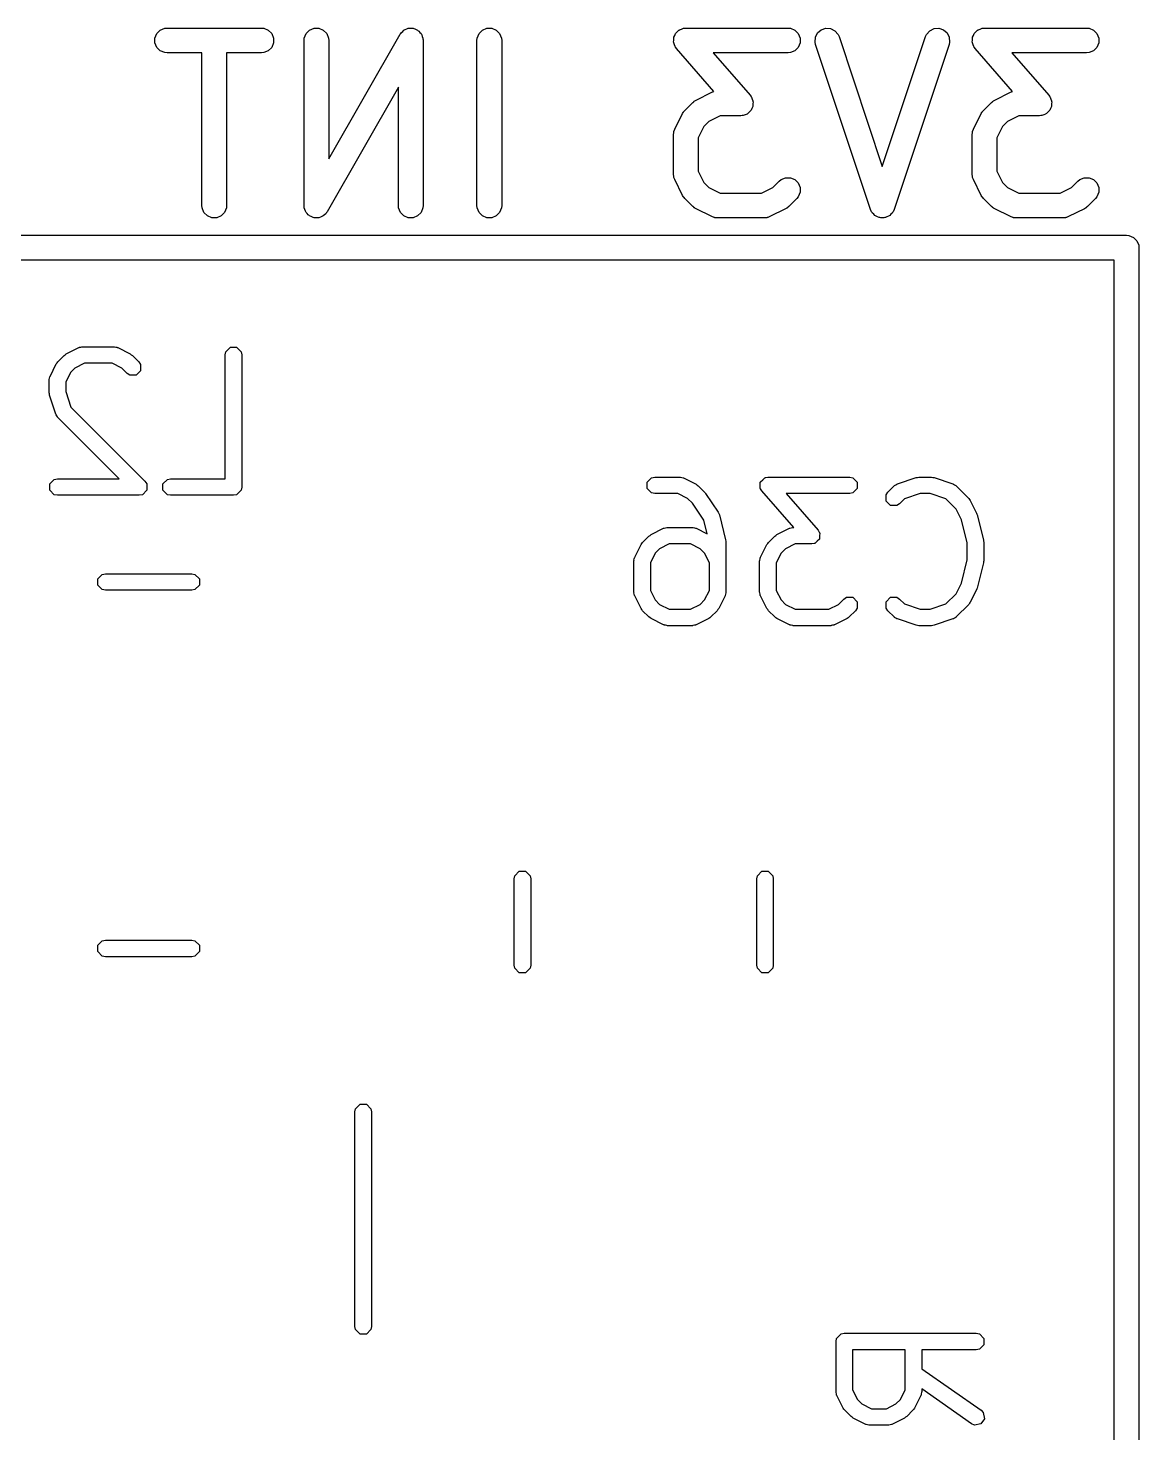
# Model space of a CAD drawing. Header units: inches. Extents: x 0.38 to 5.39, y 0.12 to 3.22.
# Drawn here: x 2.5199 to 2.7849, y 2.7489 to 3.0839 of the extents above; entities that cross this region are included whole.
import ezdxf

# ---------------------------------------------------------------- set-up
doc = ezdxf.new("R2010")
doc.units = ezdxf.units.IN
doc.header["$MEASUREMENT"] = 0
doc.layers.add('BLACK', color=250, linetype='CONTINUOUS')

msp = doc.modelspace()

# ---------------------------------------------------------------- linework, layer by layer
at = {"layer": 'BLACK', "linetype": 'CONTINUOUS'}
for p, q in [((2.55018, 3.08153), (2.55062, 3.08259)), ((2.55062, 3.08259), (2.55143, 3.08341)), ((2.55143, 3.08341), (2.5525, 3.08385)), ((2.5525, 3.08385), (2.55307, 3.0839)), ((2.55307, 3.0839), (2.57557, 3.0839)), ((2.57557, 3.0839), (2.57615, 3.08385)), ((2.57615, 3.08385), (2.57721, 3.08341)), ((2.57721, 3.08341), (2.57802, 3.08259)), ((2.57802, 3.08259), (2.57847, 3.08153)), ((2.5858, 3.08153), (2.58624, 3.08259)), ((2.58624, 3.08259), (2.58705, 3.08341)), ((2.58705, 3.08341), (2.58812, 3.08385)), ((2.58812, 3.08385), (2.58927, 3.08385)), ((2.58927, 3.08385), (2.59033, 3.08341)), ((2.59033, 3.08341), (2.59115, 3.08259)), ((2.59115, 3.08259), (2.59159, 3.08153)), ((2.59165, 3.0527), (2.60863, 3.08242)), ((2.60863, 3.08242), (2.60871, 3.08254)), ((2.60871, 3.08254), (2.60873, 3.08259)), ((2.60873, 3.08259), (2.60879, 3.08265)), ((2.60879, 3.08265), (2.60896, 3.08289)), ((2.60896, 3.08289), (2.60927, 3.08313)), ((2.60927, 3.08313), (2.60955, 3.08341)), ((2.60955, 3.08341), (2.60972, 3.08348)), ((2.60972, 3.08348), (2.60987, 3.08359)), ((2.60987, 3.08359), (2.61025, 3.0837)), ((2.61025, 3.0837), (2.61061, 3.08385)), ((2.61061, 3.08385), (2.6108, 3.08385)), ((2.6108, 3.08385), (2.61098, 3.0839)), ((2.61098, 3.0839), (2.61137, 3.08385)), ((2.61137, 3.08385), (2.61177, 3.08385)), ((2.61177, 3.08385), (2.61194, 3.08378)), ((2.61194, 3.08378), (2.61213, 3.08375)), ((2.61213, 3.08375), (2.61247, 3.08356)), ((2.61247, 3.08356), (2.61283, 3.08341)), ((2.61283, 3.08341), (2.61296, 3.08327)), ((2.61296, 3.08327), (2.61313, 3.08318)), ((2.61313, 3.08318), (2.61337, 3.08287)), ((2.61337, 3.08287), (2.61364, 3.08259)), ((2.61364, 3.08259), (2.61372, 3.08242)), ((2.61372, 3.08242), (2.61383, 3.08227)), ((2.62704, 3.08153), (2.62748, 3.08259)), ((2.62748, 3.08259), (2.6283, 3.08341)), ((2.6283, 3.08341), (2.62936, 3.08385)), ((2.62936, 3.08385), (2.63051, 3.08385)), ((2.63051, 3.08385), (2.63158, 3.08341)), ((2.63158, 3.08341), (2.63239, 3.08259)), ((2.63239, 3.08259), (2.63283, 3.08153)), ((2.67417, 3.08215), (2.67435, 3.08259)), ((2.67435, 3.08259), (2.67442, 3.08266)), ((2.67442, 3.08266), (2.67447, 3.08275)), ((2.67447, 3.08275), (2.67483, 3.08307)), ((2.67483, 3.08307), (2.67517, 3.08341)), ((2.67517, 3.08341), (2.67526, 3.08345)), ((2.67526, 3.08345), (2.67533, 3.08351)), ((2.67533, 3.08351), (2.67579, 3.08366)), ((2.67579, 3.08366), (2.67623, 3.08385)), ((2.67623, 3.08385), (2.67637, 3.08386)), ((2.67637, 3.08386), (2.67642, 3.08388)), ((2.67642, 3.08388), (2.6765, 3.08387)), ((2.6765, 3.08387), (2.67681, 3.0839)), ((2.67681, 3.0839), (2.70118, 3.0839)), ((2.70118, 3.0839), (2.70175, 3.08385)), ((2.70175, 3.08385), (2.70282, 3.08341)), ((2.70282, 3.08341), (2.70363, 3.08259)), ((2.70363, 3.08259), (2.70407, 3.08153)), ((2.7077, 3.08173), (2.70822, 3.08276)), ((2.70822, 3.08276), (2.70909, 3.08352)), ((2.70909, 3.08352), (2.71018, 3.08388)), ((2.71018, 3.08388), (2.71133, 3.0838)), ((2.71133, 3.0838), (2.71236, 3.08328)), ((2.71236, 3.08328), (2.71312, 3.08241)), ((2.71312, 3.08241), (2.71335, 3.08189)), ((2.734, 3.08189), (2.73423, 3.08241)), ((2.73423, 3.08241), (2.73499, 3.08328)), ((2.73499, 3.08328), (2.73602, 3.0838)), ((2.73602, 3.0838), (2.73717, 3.08388)), ((2.73717, 3.08388), (2.73826, 3.08352)), ((2.73826, 3.08352), (2.73913, 3.08276)), ((2.73913, 3.08276), (2.73965, 3.08173)), ((2.74541, 3.08215), (2.74559, 3.08259)), ((2.74559, 3.08259), (2.74566, 3.08266)), ((2.74566, 3.08266), (2.74571, 3.08275)), ((2.74571, 3.08275), (2.74607, 3.08307)), ((2.74607, 3.08307), (2.74641, 3.08341)), ((2.74641, 3.08341), (2.7465, 3.08345)), ((2.7465, 3.08345), (2.74657, 3.08351)), ((2.74657, 3.08351), (2.74703, 3.08366)), ((2.74703, 3.08366), (2.74747, 3.08385)), ((2.74747, 3.08385), (2.74761, 3.08386)), ((2.74761, 3.08386), (2.74767, 3.08388)), ((2.74767, 3.08388), (2.74774, 3.08387)), ((2.74774, 3.08387), (2.74805, 3.0839)), ((2.74805, 3.0839), (2.77242, 3.0839)), ((2.77242, 3.0839), (2.773, 3.08385)), ((2.773, 3.08385), (2.77406, 3.08341)), ((2.77406, 3.08341), (2.77487, 3.08259)), ((2.77487, 3.08259), (2.77532, 3.08153)), ((2.55018, 3.08038), (2.55018, 3.08153)), ((2.55062, 3.07931), (2.55018, 3.08038)), ((2.55143, 3.0785), (2.55062, 3.07931)), ((2.57802, 3.07931), (2.57721, 3.0785)), ((2.57847, 3.08038), (2.57802, 3.07931)), ((2.57847, 3.08153), (2.57847, 3.08038)), ((2.58574, 3.08095), (2.5858, 3.08153)), ((2.58574, 3.04158), (2.58574, 3.08095)), ((2.59159, 3.08153), (2.59165, 3.08095)), ((2.59165, 3.08095), (2.59165, 3.0527)), ((2.61383, 3.08227), (2.61394, 3.08189)), ((2.61394, 3.08189), (2.61409, 3.08153)), ((2.61409, 3.08153), (2.61411, 3.08123)), ((2.61411, 3.08123), (2.61414, 3.08116)), ((2.61414, 3.08116), (2.61413, 3.0811)), ((2.61413, 3.0811), (2.61414, 3.08095)), ((2.61414, 3.08095), (2.61414, 3.04158)), ((2.62698, 3.08095), (2.62704, 3.08153)), ((2.62698, 3.04158), (2.62698, 3.08095)), ((2.63283, 3.08153), (2.63289, 3.08095)), ((2.63289, 3.08095), (2.63289, 3.04158)), ((2.67388, 3.08057), (2.67391, 3.08105)), ((2.67391, 3.08048), (2.67388, 3.08057)), ((2.67391, 3.08153), (2.67395, 3.08162)), ((2.67391, 3.08105), (2.67391, 3.08153)), ((2.67391, 3.08038), (2.67391, 3.08048)), ((2.67409, 3.07993), (2.67391, 3.08038)), ((2.67395, 3.08162), (2.67396, 3.08172)), ((2.67396, 3.08172), (2.67417, 3.08215)), ((2.67425, 3.07948), (2.67409, 3.07993)), ((2.67433, 3.07936), (2.67425, 3.07948)), ((2.67435, 3.07931), (2.67433, 3.07936)), ((2.67441, 3.07926), (2.67435, 3.07931)), ((2.67458, 3.07901), (2.67441, 3.07926)), ((2.68352, 3.0688), (2.67458, 3.07901)), ((2.70363, 3.07931), (2.70282, 3.0785)), ((2.70407, 3.08038), (2.70363, 3.07931)), ((2.70407, 3.08153), (2.70407, 3.08038)), ((2.70762, 3.08058), (2.7077, 3.08173)), ((2.70775, 3.08002), (2.70762, 3.08058)), ((2.72087, 3.04065), (2.70775, 3.08002)), ((2.71335, 3.08189), (2.72368, 3.05092)), ((2.72368, 3.05092), (2.734, 3.08189)), ((2.7396, 3.08002), (2.72648, 3.04065)), ((2.73973, 3.08058), (2.7396, 3.08002)), ((2.73965, 3.08173), (2.73973, 3.08058)), ((2.74512, 3.08057), (2.74515, 3.08105)), ((2.74515, 3.08048), (2.74512, 3.08057)), ((2.74515, 3.08153), (2.74519, 3.08162)), ((2.74515, 3.08105), (2.74515, 3.08153)), ((2.74515, 3.08038), (2.74515, 3.08048)), ((2.74534, 3.07993), (2.74515, 3.08038)), ((2.74519, 3.08162), (2.7452, 3.08172)), ((2.7452, 3.08172), (2.74541, 3.08215)), ((2.74549, 3.07948), (2.74534, 3.07993)), ((2.74557, 3.07936), (2.74549, 3.07948)), ((2.74559, 3.07931), (2.74557, 3.07936)), ((2.74565, 3.07926), (2.74559, 3.07931)), ((2.74583, 3.07901), (2.74565, 3.07926)), ((2.75476, 3.0688), (2.74583, 3.07901)), ((2.77487, 3.07931), (2.77406, 3.0785)), ((2.77532, 3.08038), (2.77487, 3.07931)), ((2.77532, 3.08153), (2.77532, 3.08038)), ((2.5525, 3.07806), (2.55143, 3.0785)), ((2.55307, 3.078), (2.5525, 3.07806)), ((2.56137, 3.078), (2.55307, 3.078)), ((2.56137, 3.04158), (2.56137, 3.078)), ((2.57557, 3.078), (2.56727, 3.078)), ((2.56727, 3.078), (2.56727, 3.04158)), ((2.57615, 3.07806), (2.57557, 3.078)), ((2.57721, 3.0785), (2.57615, 3.07806)), ((2.70118, 3.078), (2.68331, 3.078)), ((2.68331, 3.078), (2.69215, 3.0679)), ((2.70175, 3.07806), (2.70118, 3.078)), ((2.70282, 3.0785), (2.70175, 3.07806)), ((2.77242, 3.078), (2.75455, 3.078)), ((2.75455, 3.078), (2.76339, 3.0679)), ((2.773, 3.07806), (2.77242, 3.078)), ((2.77406, 3.0785), (2.773, 3.07806)), ((2.60824, 3.06983), (2.59126, 3.04012)), ((2.60824, 3.04158), (2.60824, 3.06983)), ((2.67659, 3.06429), (2.67847, 3.06617)), ((2.67847, 3.06617), (2.67869, 3.06635)), ((2.67869, 3.06635), (2.67875, 3.06641)), ((2.67875, 3.06641), (2.67883, 3.06647)), ((2.67883, 3.06647), (2.67892, 3.06653)), ((2.67892, 3.06653), (2.67899, 3.06656)), ((2.67899, 3.06656), (2.67924, 3.06672)), ((2.67924, 3.06672), (2.68299, 3.06859)), ((2.68299, 3.06859), (2.68352, 3.0688)), ((2.69215, 3.0679), (2.69233, 3.06765)), ((2.69233, 3.06765), (2.69239, 3.06759)), ((2.69239, 3.06759), (2.69241, 3.06754)), ((2.69241, 3.06754), (2.69249, 3.06743)), ((2.69249, 3.06743), (2.69264, 3.06697)), ((2.69264, 3.06697), (2.69283, 3.06653)), ((2.69283, 3.06653), (2.69283, 3.06643)), ((2.69283, 3.06643), (2.69286, 3.06634)), ((2.69286, 3.06634), (2.69283, 3.06586)), ((2.69283, 3.06586), (2.69283, 3.06538)), ((2.74783, 3.06429), (2.74971, 3.06617)), ((2.74971, 3.06617), (2.74994, 3.06635)), ((2.74994, 3.06635), (2.74999, 3.06641)), ((2.74999, 3.06641), (2.75008, 3.06647)), ((2.75008, 3.06647), (2.75016, 3.06653)), ((2.75016, 3.06653), (2.75023, 3.06656)), ((2.75023, 3.06656), (2.75048, 3.06672)), ((2.75048, 3.06672), (2.75423, 3.06859)), ((2.75423, 3.06859), (2.75476, 3.0688)), ((2.76339, 3.0679), (2.76357, 3.06765)), ((2.76357, 3.06765), (2.76363, 3.06759)), ((2.76363, 3.06759), (2.76365, 3.06754)), ((2.76365, 3.06754), (2.76373, 3.06743)), ((2.76373, 3.06743), (2.76388, 3.06697)), ((2.76388, 3.06697), (2.76407, 3.06653)), ((2.76407, 3.06653), (2.76407, 3.06643)), ((2.76407, 3.06643), (2.7641, 3.06634)), ((2.7641, 3.06634), (2.76407, 3.06586)), ((2.76407, 3.06586), (2.76407, 3.06538)), ((2.67417, 3.05978), (2.67604, 3.06352)), ((2.67604, 3.06352), (2.6762, 3.06377)), ((2.6762, 3.06377), (2.67623, 3.06384)), ((2.67623, 3.06384), (2.67629, 3.06393)), ((2.67629, 3.06393), (2.67635, 3.06401)), ((2.67635, 3.06401), (2.67641, 3.06407)), ((2.67641, 3.06407), (2.67659, 3.06429)), ((2.685, 3.063), (2.68231, 3.06165)), ((2.68993, 3.063), (2.685, 3.063)), ((2.69023, 3.06303), (2.68993, 3.063)), ((2.69031, 3.06303), (2.69023, 3.06303)), ((2.69037, 3.06304), (2.69031, 3.06303)), ((2.69051, 3.06306), (2.69037, 3.06304)), ((2.69095, 3.06324), (2.69051, 3.06306)), ((2.6914, 3.0634), (2.69095, 3.06324)), ((2.69148, 3.06346), (2.6914, 3.0634)), ((2.69157, 3.0635), (2.69148, 3.06346)), ((2.69191, 3.06384), (2.69157, 3.0635)), ((2.69227, 3.06415), (2.69191, 3.06384)), ((2.69231, 3.06424), (2.69227, 3.06415)), ((2.69239, 3.06431), (2.69231, 3.06424)), ((2.69257, 3.06476), (2.69239, 3.06431)), ((2.69278, 3.06519), (2.69257, 3.06476)), ((2.69279, 3.06529), (2.69278, 3.06519)), ((2.69283, 3.06538), (2.69279, 3.06529)), ((2.74541, 3.05978), (2.74728, 3.06352)), ((2.74728, 3.06352), (2.74744, 3.06377)), ((2.74744, 3.06377), (2.74747, 3.06384)), ((2.74747, 3.06384), (2.74753, 3.06393)), ((2.74753, 3.06393), (2.74759, 3.06401)), ((2.74759, 3.06401), (2.74765, 3.06407)), ((2.74765, 3.06407), (2.74783, 3.06429)), ((2.75624, 3.063), (2.75355, 3.06165)), ((2.76117, 3.063), (2.75624, 3.063)), ((2.76148, 3.06303), (2.76117, 3.063)), ((2.76155, 3.06303), (2.76148, 3.06303)), ((2.76161, 3.06304), (2.76155, 3.06303)), ((2.76175, 3.06306), (2.76161, 3.06304)), ((2.76219, 3.06324), (2.76175, 3.06306)), ((2.76264, 3.0634), (2.76219, 3.06324)), ((2.76272, 3.06346), (2.76264, 3.0634)), ((2.76281, 3.0635), (2.76272, 3.06346)), ((2.76315, 3.06384), (2.76281, 3.0635)), ((2.76351, 3.06415), (2.76315, 3.06384)), ((2.76356, 3.06424), (2.76351, 3.06415)), ((2.76363, 3.06431), (2.76356, 3.06424)), ((2.76381, 3.06476), (2.76363, 3.06431)), ((2.76402, 3.06519), (2.76381, 3.06476)), ((2.76403, 3.06529), (2.76402, 3.06519)), ((2.76407, 3.06538), (2.76403, 3.06529)), ((2.67385, 3.05845), (2.67391, 3.05903)), ((2.67391, 3.05903), (2.67395, 3.05913)), ((2.67395, 3.05913), (2.67396, 3.05923)), ((2.67396, 3.05923), (2.67417, 3.05978)), ((2.68111, 3.06046), (2.67976, 3.05776)), ((2.68231, 3.06165), (2.68111, 3.06046)), ((2.74509, 3.05845), (2.74515, 3.05903)), ((2.74515, 3.05903), (2.74519, 3.05913)), ((2.74519, 3.05913), (2.7452, 3.05923)), ((2.7452, 3.05923), (2.74541, 3.05978)), ((2.75235, 3.06046), (2.751, 3.05776)), ((2.75355, 3.06165), (2.75235, 3.06046)), ((2.67385, 3.04908), (2.67385, 3.05845)), ((2.67976, 3.05776), (2.67976, 3.04978)), ((2.74509, 3.04908), (2.74509, 3.05845)), ((2.751, 3.05776), (2.751, 3.04978)), ((2.67391, 3.0485), (2.67385, 3.04908)), ((2.67976, 3.04978), (2.68111, 3.04708)), ((2.74515, 3.0485), (2.74509, 3.04908)), ((2.751, 3.04978), (2.75235, 3.04708)), ((2.67395, 3.04841), (2.67391, 3.0485)), ((2.67396, 3.0483), (2.67395, 3.04841)), ((2.67417, 3.04776), (2.67396, 3.0483)), ((2.67604, 3.04401), (2.67417, 3.04776)), ((2.68111, 3.04708), (2.68231, 3.04588)), ((2.68231, 3.04588), (2.685, 3.04453)), ((2.69486, 3.04453), (2.69755, 3.04588)), ((2.69755, 3.04588), (2.69909, 3.04742)), ((2.69909, 3.04742), (2.69954, 3.04779)), ((2.69954, 3.04779), (2.7006, 3.04823)), ((2.7006, 3.04823), (2.70175, 3.04823)), ((2.70175, 3.04823), (2.70282, 3.04779)), ((2.70282, 3.04779), (2.70363, 3.04697)), ((2.70363, 3.04697), (2.70407, 3.04591)), ((2.70407, 3.04591), (2.70407, 3.04476)), ((2.74519, 3.04841), (2.74515, 3.0485)), ((2.7452, 3.0483), (2.74519, 3.04841)), ((2.74541, 3.04776), (2.7452, 3.0483)), ((2.74728, 3.04401), (2.74541, 3.04776)), ((2.75235, 3.04708), (2.75355, 3.04588)), ((2.75355, 3.04588), (2.75624, 3.04453)), ((2.7661, 3.04453), (2.7688, 3.04588)), ((2.7688, 3.04588), (2.77033, 3.04742)), ((2.77033, 3.04742), (2.77078, 3.04779)), ((2.77078, 3.04779), (2.77184, 3.04823)), ((2.77184, 3.04823), (2.773, 3.04823)), ((2.773, 3.04823), (2.77406, 3.04779)), ((2.77406, 3.04779), (2.77487, 3.04697)), ((2.77487, 3.04697), (2.77532, 3.04591)), ((2.77532, 3.04591), (2.77532, 3.04476)), ((2.6762, 3.04376), (2.67604, 3.04401)), ((2.67623, 3.04369), (2.6762, 3.04376)), ((2.67629, 3.04361), (2.67623, 3.04369)), ((2.67635, 3.04352), (2.67629, 3.04361)), ((2.67641, 3.04347), (2.67635, 3.04352)), ((2.67659, 3.04324), (2.67641, 3.04347)), ((2.67847, 3.04137), (2.67659, 3.04324)), ((2.685, 3.04453), (2.69486, 3.04453)), ((2.70327, 3.04324), (2.70139, 3.04137)), ((2.70363, 3.04369), (2.70327, 3.04324)), ((2.70407, 3.04476), (2.70363, 3.04369)), ((2.74744, 3.04376), (2.74728, 3.04401)), ((2.74747, 3.04369), (2.74744, 3.04376)), ((2.74753, 3.04361), (2.74747, 3.04369)), ((2.74759, 3.04352), (2.74753, 3.04361)), ((2.74765, 3.04347), (2.74759, 3.04352)), ((2.74783, 3.04324), (2.74765, 3.04347)), ((2.74971, 3.04137), (2.74783, 3.04324)), ((2.75624, 3.04453), (2.7661, 3.04453)), ((2.77451, 3.04324), (2.77263, 3.04137)), ((2.77487, 3.04369), (2.77451, 3.04324)), ((2.77532, 3.04476), (2.77487, 3.04369)), ((2.56142, 3.04101), (2.56137, 3.04158)), ((2.56187, 3.03994), (2.56142, 3.04101)), ((2.56268, 3.03913), (2.56187, 3.03994)), ((2.56374, 3.03869), (2.56268, 3.03913)), ((2.56596, 3.03913), (2.5649, 3.03869)), ((2.56678, 3.03994), (2.56596, 3.03913)), ((2.56722, 3.04101), (2.56678, 3.03994)), ((2.56727, 3.04158), (2.56722, 3.04101)), ((2.58575, 3.04143), (2.58574, 3.04158)), ((2.58575, 3.04138), (2.58575, 3.04143)), ((2.58577, 3.0413), (2.58575, 3.04138)), ((2.5858, 3.04101), (2.58577, 3.0413)), ((2.58595, 3.04064), (2.5858, 3.04101)), ((2.58605, 3.04026), (2.58595, 3.04064)), ((2.58617, 3.04012), (2.58605, 3.04026)), ((2.58624, 3.03994), (2.58617, 3.04012)), ((2.58652, 3.03966), (2.58624, 3.03994)), ((2.58676, 3.03935), (2.58652, 3.03966)), ((2.58692, 3.03926), (2.58676, 3.03935)), ((2.58705, 3.03913), (2.58692, 3.03926)), ((2.58741, 3.03898), (2.58705, 3.03913)), ((2.58776, 3.03878), (2.58741, 3.03898)), ((2.58794, 3.03876), (2.58776, 3.03878)), ((2.58963, 3.03884), (2.58927, 3.03869)), ((2.59001, 3.03894), (2.58963, 3.03884)), ((2.59016, 3.03905), (2.59001, 3.03894)), ((2.59033, 3.03913), (2.59016, 3.03905)), ((2.59061, 3.0394), (2.59033, 3.03913)), ((2.59092, 3.03964), (2.59061, 3.0394)), ((2.59109, 3.03989), (2.59092, 3.03964)), ((2.59115, 3.03994), (2.59109, 3.03989)), ((2.59117, 3.04), (2.59115, 3.03994)), ((2.59126, 3.04012), (2.59117, 3.04)), ((2.60829, 3.04101), (2.60824, 3.04158)), ((2.60873, 3.03994), (2.60829, 3.04101)), ((2.60955, 3.03913), (2.60873, 3.03994)), ((2.61061, 3.03869), (2.60955, 3.03913)), ((2.61283, 3.03913), (2.61177, 3.03869)), ((2.61364, 3.03994), (2.61283, 3.03913)), ((2.61409, 3.04101), (2.61364, 3.03994)), ((2.61414, 3.04158), (2.61409, 3.04101)), ((2.62704, 3.04101), (2.62698, 3.04158)), ((2.62748, 3.03994), (2.62704, 3.04101)), ((2.6283, 3.03913), (2.62748, 3.03994)), ((2.62936, 3.03869), (2.6283, 3.03913)), ((2.63158, 3.03913), (2.63051, 3.03869)), ((2.63239, 3.03994), (2.63158, 3.03913)), ((2.63283, 3.04101), (2.63239, 3.03994)), ((2.63289, 3.04158), (2.63283, 3.04101)), ((2.67869, 3.04118), (2.67847, 3.04137)), ((2.67875, 3.04112), (2.67869, 3.04118)), ((2.67883, 3.04107), (2.67875, 3.04112)), ((2.67892, 3.041), (2.67883, 3.04107)), ((2.67899, 3.04097), (2.67892, 3.041)), ((2.67924, 3.04082), (2.67899, 3.04097)), ((2.68299, 3.03894), (2.67924, 3.04082)), ((2.68353, 3.03873), (2.68299, 3.03894)), ((2.69687, 3.03894), (2.69633, 3.03873)), ((2.70062, 3.04082), (2.69687, 3.03894)), ((2.70087, 3.04097), (2.70062, 3.04082)), ((2.70094, 3.041), (2.70087, 3.04097)), ((2.70103, 3.04107), (2.70094, 3.041)), ((2.70111, 3.04112), (2.70103, 3.04107)), ((2.70117, 3.04118), (2.70111, 3.04112)), ((2.70139, 3.04137), (2.70117, 3.04118)), ((2.72111, 3.04012), (2.72087, 3.04065)), ((2.72125, 3.03996), (2.72111, 3.04012)), ((2.72134, 3.03977), (2.72125, 3.03996)), ((2.72162, 3.03953), (2.72134, 3.03977)), ((2.72187, 3.03925), (2.72162, 3.03953)), ((2.72205, 3.03916), (2.72187, 3.03925)), ((2.72221, 3.03902), (2.72205, 3.03916)), ((2.72256, 3.0389), (2.72221, 3.03902)), ((2.7229, 3.03873), (2.72256, 3.0389)), ((2.72479, 3.0389), (2.72446, 3.03873)), ((2.72514, 3.03902), (2.72479, 3.0389)), ((2.7253, 3.03915), (2.72514, 3.03902)), ((2.72549, 3.03925), (2.7253, 3.03915)), ((2.72573, 3.03953), (2.72549, 3.03925)), ((2.72601, 3.03977), (2.72573, 3.03953)), ((2.7261, 3.03996), (2.72601, 3.03977)), ((2.72624, 3.04012), (2.7261, 3.03996)), ((2.72648, 3.04065), (2.72624, 3.04012)), ((2.74994, 3.04118), (2.74971, 3.04137)), ((2.74999, 3.04112), (2.74994, 3.04118)), ((2.75008, 3.04107), (2.74999, 3.04112)), ((2.75016, 3.041), (2.75008, 3.04107)), ((2.75023, 3.04097), (2.75016, 3.041)), ((2.75048, 3.04082), (2.75023, 3.04097)), ((2.75423, 3.03894), (2.75048, 3.04082)), ((2.75477, 3.03873), (2.75423, 3.03894)), ((2.76812, 3.03894), (2.76758, 3.03873)), ((2.77187, 3.04082), (2.76812, 3.03894)), ((2.77211, 3.04097), (2.77187, 3.04082)), ((2.77219, 3.041), (2.77211, 3.04097)), ((2.77227, 3.04107), (2.77219, 3.041)), ((2.77236, 3.04112), (2.77227, 3.04107)), ((2.77241, 3.04118), (2.77236, 3.04112)), ((2.77263, 3.04137), (2.77241, 3.04118)), ((2.5649, 3.03869), (2.56374, 3.03869)), ((2.58812, 3.03869), (2.58794, 3.03876)), ((2.58851, 3.03869), (2.58812, 3.03869)), ((2.5889, 3.03864), (2.58851, 3.03869)), ((2.58908, 3.03869), (2.5889, 3.03864)), ((2.58927, 3.03869), (2.58908, 3.03869)), ((2.61177, 3.03869), (2.61061, 3.03869)), ((2.63051, 3.03869), (2.62936, 3.03869)), ((2.68363, 3.03873), (2.68353, 3.03873)), ((2.68373, 3.03869), (2.68363, 3.03873)), ((2.68431, 3.03863), (2.68373, 3.03869)), ((2.69555, 3.03863), (2.68431, 3.03863)), ((2.69613, 3.03869), (2.69555, 3.03863)), ((2.69623, 3.03873), (2.69613, 3.03869)), ((2.69633, 3.03873), (2.69623, 3.03873)), ((2.72311, 3.03872), (2.7229, 3.03873)), ((2.72331, 3.03865), (2.72311, 3.03872)), ((2.72368, 3.03868), (2.72331, 3.03865)), ((2.72404, 3.03865), (2.72368, 3.03868)), ((2.72425, 3.03872), (2.72404, 3.03865)), ((2.72446, 3.03873), (2.72425, 3.03872)), ((2.75487, 3.03873), (2.75477, 3.03873)), ((2.75497, 3.03869), (2.75487, 3.03873)), ((2.75555, 3.03863), (2.75497, 3.03869)), ((2.7668, 3.03863), (2.75555, 3.03863)), ((2.76737, 3.03869), (2.7668, 3.03863)), ((2.76747, 3.03873), (2.76737, 3.03869)), ((2.76758, 3.03873), (2.76747, 3.03873)), ((2.28488, 3.03449), (2.78193, 3.03449)), ((2.78193, 3.03449), (2.78251, 3.03443)), ((2.78251, 3.03443), (2.78357, 3.03399)), ((2.78357, 3.03399), (2.78438, 3.03318)), ((2.78438, 3.03318), (2.78483, 3.03211)), ((2.78483, 3.03211), (2.78488, 3.03154)), ((2.78488, 3.03154), (2.78488, 2.53646)), ((2.77898, 3.02858), (2.28783, 3.02858)), ((2.77898, 2.53941), (2.77898, 3.02858)), ((2.52702, 3.00434), (2.52852, 3.00584)), ((2.52852, 3.00584), (2.52878, 3.00602)), ((2.52878, 3.00602), (2.52903, 3.00621)), ((2.52903, 3.00621), (2.53203, 3.00771)), ((2.53203, 3.00771), (2.53213, 3.00774)), ((2.53213, 3.00774), (2.53216, 3.00777)), ((2.53216, 3.00777), (2.53247, 3.00783)), ((2.53247, 3.00783), (2.53277, 3.00791)), ((2.53277, 3.00791), (2.53282, 3.0079)), ((2.53282, 3.0079), (2.53291, 3.00792)), ((2.53291, 3.00792), (2.54041, 3.00792)), ((2.54041, 3.00792), (2.54051, 3.0079)), ((2.54051, 3.0079), (2.54055, 3.00791)), ((2.54055, 3.00791), (2.54086, 3.00783)), ((2.54086, 3.00783), (2.54117, 3.00777)), ((2.54117, 3.00777), (2.5412, 3.00774)), ((2.5412, 3.00774), (2.54129, 3.00771)), ((2.54129, 3.00771), (2.54429, 3.00621)), ((2.54429, 3.00621), (2.54454, 3.00602)), ((2.54454, 3.00602), (2.5448, 3.00584)), ((2.5448, 3.00584), (2.5463, 3.00434)), ((2.56694, 3.00595), (2.56709, 3.0067)), ((2.56694, 2.97642), (2.56694, 3.00595)), ((2.56709, 3.0067), (2.56816, 3.00777)), ((2.56816, 3.00777), (2.56966, 3.00777)), ((2.56966, 3.00777), (2.57073, 3.0067)), ((2.57073, 3.0067), (2.57088, 3.00595)), ((2.57088, 3.00595), (2.57088, 2.97445)), ((2.52515, 3.00083), (2.52665, 3.00383)), ((2.52665, 3.00383), (2.52685, 3.00408)), ((2.52685, 3.00408), (2.52702, 3.00434)), ((2.53108, 3.00283), (2.53003, 3.00178)), ((2.53338, 3.00398), (2.53108, 3.00283)), ((2.53995, 3.00398), (2.53338, 3.00398)), ((2.54225, 3.00283), (2.53995, 3.00398)), ((2.54352, 3.00156), (2.54225, 3.00283)), ((2.54673, 3.0022), (2.54567, 3.00113)), ((2.5463, 3.00434), (2.54673, 3.0037)), ((2.54673, 3.0037), (2.54673, 3.0022)), ((2.52495, 3.00009), (2.52503, 3.00039)), ((2.52496, 3.00005), (2.52495, 3.00009)), ((2.52495, 2.99995), (2.52496, 3.00005)), ((2.52495, 2.99695), (2.52495, 2.99995)), ((2.52503, 3.00039), (2.5251, 3.0007)), ((2.5251, 3.0007), (2.52513, 3.00074)), ((2.52513, 3.00074), (2.52515, 3.00083)), ((2.53003, 3.00178), (2.52888, 2.99949)), ((2.52888, 2.99949), (2.52888, 2.99727)), ((2.54416, 3.00113), (2.54352, 3.00156)), ((2.54567, 3.00113), (2.54416, 3.00113)), ((2.52501, 2.99664), (2.52495, 2.99695)), ((2.52505, 2.99633), (2.52501, 2.99664)), ((2.52655, 2.99183), (2.52505, 2.99633)), ((2.52888, 2.99727), (2.53013, 2.99351)), ((2.53013, 2.99351), (2.5478, 2.97584)), ((2.5266, 2.99174), (2.52655, 2.99183)), ((2.5266, 2.9917), (2.5266, 2.99174)), ((2.52677, 2.99144), (2.5266, 2.9917)), ((2.52693, 2.99116), (2.52677, 2.99144)), ((2.52697, 2.99114), (2.52693, 2.99116)), ((2.52702, 2.99106), (2.52697, 2.99114)), ((2.54166, 2.97642), (2.52702, 2.99106)), ((2.5251, 2.97521), (2.52616, 2.97627)), ((2.5251, 2.9737), (2.5251, 2.97521)), ((2.52616, 2.97627), (2.52691, 2.97642)), ((2.52691, 2.97642), (2.54166, 2.97642)), ((2.5478, 2.97584), (2.54823, 2.97521)), ((2.54823, 2.97521), (2.54823, 2.9737)), ((2.55209, 2.97521), (2.55316, 2.97627)), ((2.55209, 2.9737), (2.55209, 2.97521)), ((2.55316, 2.97627), (2.55391, 2.97642)), ((2.55391, 2.97642), (2.56694, 2.97642)), ((2.66758, 2.9756), (2.66864, 2.97667)), ((2.66758, 2.97409), (2.66758, 2.9756)), ((2.66864, 2.97667), (2.6694, 2.97682)), ((2.6694, 2.97682), (2.6754, 2.97682)), ((2.6754, 2.97682), (2.67549, 2.9768)), ((2.67549, 2.9768), (2.67554, 2.97681)), ((2.67554, 2.97681), (2.67584, 2.97673)), ((2.67584, 2.97673), (2.67615, 2.97667)), ((2.67615, 2.97667), (2.67618, 2.97663)), ((2.67618, 2.97663), (2.67628, 2.97661)), ((2.67628, 2.97661), (2.67928, 2.97511)), ((2.67928, 2.97511), (2.67952, 2.97491)), ((2.69457, 2.9756), (2.69462, 2.97565)), ((2.69457, 2.97491), (2.69457, 2.9756)), ((2.69462, 2.97565), (2.69463, 2.97572)), ((2.69463, 2.97572), (2.69515, 2.97618)), ((2.69515, 2.97618), (2.69564, 2.97667)), ((2.69564, 2.97667), (2.69573, 2.97668)), ((2.69573, 2.97668), (2.69576, 2.97671)), ((2.69576, 2.97671), (2.69584, 2.97671)), ((2.69584, 2.97671), (2.69639, 2.97682)), ((2.69639, 2.97682), (2.71589, 2.97682)), ((2.71589, 2.97682), (2.71664, 2.97667)), ((2.71664, 2.97667), (2.71771, 2.9756)), ((2.71771, 2.9756), (2.71771, 2.97409)), ((2.72687, 2.97499), (2.72714, 2.97517)), ((2.72714, 2.97517), (2.72718, 2.97517)), ((2.72718, 2.97517), (2.72727, 2.97521)), ((2.72727, 2.97521), (2.73177, 2.97671)), ((2.73177, 2.97671), (2.73208, 2.97675)), ((2.73208, 2.97675), (2.73239, 2.97682)), ((2.73239, 2.97682), (2.73539, 2.97682)), ((2.73539, 2.97682), (2.7357, 2.97675)), ((2.7357, 2.97675), (2.73601, 2.97671)), ((2.73601, 2.97671), (2.74051, 2.97521)), ((2.74051, 2.97521), (2.7406, 2.97517)), ((2.7406, 2.97517), (2.74064, 2.97517)), ((2.74064, 2.97517), (2.7409, 2.97499)), ((2.52616, 2.97263), (2.5251, 2.9737)), ((2.52691, 2.97248), (2.52616, 2.97263)), ((2.54641, 2.97248), (2.52691, 2.97248)), ((2.54717, 2.97263), (2.54641, 2.97248)), ((2.54823, 2.9737), (2.54717, 2.97263)), ((2.55316, 2.97263), (2.55209, 2.9737)), ((2.55391, 2.97248), (2.55316, 2.97263)), ((2.56891, 2.97248), (2.55391, 2.97248)), ((2.56966, 2.97263), (2.56891, 2.97248)), ((2.57073, 2.9737), (2.56966, 2.97263)), ((2.57088, 2.97445), (2.57073, 2.9737)), ((2.66864, 2.97303), (2.66758, 2.97409)), ((2.6694, 2.97288), (2.66864, 2.97303)), ((2.67493, 2.97288), (2.6694, 2.97288)), ((2.67723, 2.97173), (2.67493, 2.97288)), ((2.67952, 2.97491), (2.67979, 2.97474)), ((2.67979, 2.97474), (2.68129, 2.97324)), ((2.68129, 2.97324), (2.6814, 2.97308)), ((2.6814, 2.97308), (2.68153, 2.97294)), ((2.68153, 2.97294), (2.68453, 2.96844)), ((2.69453, 2.97422), (2.69457, 2.97491)), ((2.69457, 2.97414), (2.69453, 2.97422)), ((2.69457, 2.97409), (2.69457, 2.97414)), ((2.69463, 2.97404), (2.69457, 2.97409)), ((2.69491, 2.97355), (2.69463, 2.97404)), ((2.70255, 2.96482), (2.69491, 2.97355)), ((2.71589, 2.97288), (2.70073, 2.97288)), ((2.70073, 2.97288), (2.70837, 2.96414)), ((2.71664, 2.97303), (2.71589, 2.97288)), ((2.71771, 2.97409), (2.71664, 2.97303)), ((2.72457, 2.9726), (2.725, 2.97324)), ((2.72457, 2.97109), (2.72457, 2.9726)), ((2.725, 2.97324), (2.7265, 2.97474)), ((2.7265, 2.97474), (2.72658, 2.97479)), ((2.72658, 2.97479), (2.7266, 2.97483)), ((2.7266, 2.97483), (2.72687, 2.97499)), ((2.73271, 2.97288), (2.72895, 2.97163)), ((2.73507, 2.97288), (2.73271, 2.97288)), ((2.73882, 2.97163), (2.73507, 2.97288)), ((2.7409, 2.97499), (2.74118, 2.97483)), ((2.74118, 2.97483), (2.7412, 2.97479)), ((2.7412, 2.97479), (2.74128, 2.97474)), ((2.74128, 2.97474), (2.74428, 2.97174)), ((2.67837, 2.97059), (2.67723, 2.97173)), ((2.68107, 2.96654), (2.67837, 2.97059)), ((2.68453, 2.96844), (2.68466, 2.96813)), ((2.72564, 2.97003), (2.72457, 2.97109)), ((2.72714, 2.97003), (2.72564, 2.97003)), ((2.72778, 2.97046), (2.72714, 2.97003)), ((2.72895, 2.97163), (2.72778, 2.97046)), ((2.74127, 2.96918), (2.73882, 2.97163)), ((2.74253, 2.96666), (2.74127, 2.96918)), ((2.74428, 2.97174), (2.74445, 2.97148)), ((2.74445, 2.97148), (2.74465, 2.97123)), ((2.74465, 2.97123), (2.74615, 2.96823)), ((2.68188, 2.96331), (2.68107, 2.96654)), ((2.68466, 2.96813), (2.6848, 2.96783)), ((2.6848, 2.96783), (2.6863, 2.96183)), ((2.74392, 2.96111), (2.74253, 2.96666)), ((2.74615, 2.96823), (2.7462, 2.96802)), ((2.7462, 2.96802), (2.7463, 2.96783)), ((2.7463, 2.96783), (2.7478, 2.96183)), ((2.6665, 2.96124), (2.668, 2.96274)), ((2.668, 2.96274), (2.66827, 2.96292)), ((2.66827, 2.96292), (2.66852, 2.96311)), ((2.66852, 2.96311), (2.67152, 2.96461)), ((2.67152, 2.96461), (2.67161, 2.96463)), ((2.67161, 2.96463), (2.67164, 2.96467)), ((2.67164, 2.96467), (2.67195, 2.96473)), ((2.67195, 2.96473), (2.67226, 2.96481)), ((2.67226, 2.96481), (2.6723, 2.9648)), ((2.6723, 2.9648), (2.6724, 2.96482)), ((2.6724, 2.96482), (2.6784, 2.96482)), ((2.6784, 2.96482), (2.67849, 2.9648)), ((2.67849, 2.9648), (2.67853, 2.96481)), ((2.67853, 2.96481), (2.67884, 2.96473)), ((2.67884, 2.96473), (2.67915, 2.96467)), ((2.67915, 2.96467), (2.67918, 2.96463)), ((2.67918, 2.96463), (2.67928, 2.96461)), ((2.67928, 2.96461), (2.68188, 2.96331)), ((2.6863, 2.96183), (2.68632, 2.96158)), ((2.6965, 2.96124), (2.698, 2.96274)), ((2.698, 2.96274), (2.69826, 2.96292)), ((2.69826, 2.96292), (2.69851, 2.96311)), ((2.69851, 2.96311), (2.70151, 2.96461)), ((2.70151, 2.96461), (2.70161, 2.96463)), ((2.70161, 2.96463), (2.70164, 2.96467)), ((2.70164, 2.96467), (2.70195, 2.96473)), ((2.70195, 2.96473), (2.70225, 2.96481)), ((2.70225, 2.96481), (2.7023, 2.9648)), ((2.7023, 2.9648), (2.70239, 2.96482)), ((2.70239, 2.96482), (2.70255, 2.96482)), ((2.70866, 2.96198), (2.70813, 2.96152)), ((2.70837, 2.96414), (2.70865, 2.96366)), ((2.70865, 2.96366), (2.70871, 2.9636)), ((2.70871, 2.96209), (2.70866, 2.96205)), ((2.70866, 2.96205), (2.70866, 2.96198)), ((2.70871, 2.9636), (2.70871, 2.96356)), ((2.70871, 2.96356), (2.70876, 2.96348)), ((2.70876, 2.96348), (2.70871, 2.96279)), ((2.70871, 2.96279), (2.70871, 2.96209)), ((2.7478, 2.96183), (2.74781, 2.96158)), ((2.66464, 2.95773), (2.66614, 2.96073)), ((2.66614, 2.96073), (2.66633, 2.96098)), ((2.66633, 2.96098), (2.6665, 2.96124)), ((2.66951, 2.95868), (2.66837, 2.95638)), ((2.67056, 2.95973), (2.66951, 2.95868)), ((2.67286, 2.96088), (2.67056, 2.95973)), ((2.67793, 2.96088), (2.67286, 2.96088)), ((2.68023, 2.95973), (2.67793, 2.96088)), ((2.68128, 2.95868), (2.68023, 2.95973)), ((2.68243, 2.95638), (2.68128, 2.95868)), ((2.68632, 2.96158), (2.68636, 2.96135)), ((2.68636, 2.96135), (2.68636, 2.94935)), ((2.69463, 2.95773), (2.69613, 2.96073)), ((2.69613, 2.96073), (2.69633, 2.96098)), ((2.69633, 2.96098), (2.6965, 2.96124)), ((2.69951, 2.95868), (2.69836, 2.95638)), ((2.70056, 2.95973), (2.69951, 2.95868)), ((2.70286, 2.96088), (2.70056, 2.95973)), ((2.70689, 2.96088), (2.70286, 2.96088)), ((2.70744, 2.96099), (2.70689, 2.96088)), ((2.70752, 2.96098), (2.70744, 2.96099)), ((2.70755, 2.96101), (2.70752, 2.96098)), ((2.70764, 2.96103), (2.70755, 2.96101)), ((2.70813, 2.96152), (2.70764, 2.96103)), ((2.74392, 2.95709), (2.74392, 2.96111)), ((2.74781, 2.96158), (2.74786, 2.96135)), ((2.74786, 2.96135), (2.74786, 2.95685)), ((2.66443, 2.95699), (2.66452, 2.95729)), ((2.66445, 2.95695), (2.66443, 2.95699)), ((2.66443, 2.95685), (2.66445, 2.95695)), ((2.66443, 2.94935), (2.66443, 2.95685)), ((2.66452, 2.95729), (2.66458, 2.9576)), ((2.66458, 2.9576), (2.66461, 2.95763)), ((2.66461, 2.95763), (2.66464, 2.95773)), ((2.66837, 2.95638), (2.66837, 2.94981)), ((2.68243, 2.94981), (2.68243, 2.95638)), ((2.69442, 2.95685), (2.69444, 2.95695)), ((2.69442, 2.94935), (2.69442, 2.95685)), ((2.69443, 2.95699), (2.69451, 2.95729)), ((2.69444, 2.95695), (2.69443, 2.95699)), ((2.69451, 2.95729), (2.69457, 2.9576)), ((2.69457, 2.9576), (2.69461, 2.95763)), ((2.69461, 2.95763), (2.69463, 2.95773)), ((2.69836, 2.95638), (2.69836, 2.94981)), ((2.74253, 2.95154), (2.74392, 2.95709)), ((2.7478, 2.95637), (2.7463, 2.95037)), ((2.74781, 2.95661), (2.7478, 2.95637)), ((2.74786, 2.95685), (2.74781, 2.95661)), ((2.53656, 2.95256), (2.53762, 2.95363)), ((2.53656, 2.95106), (2.53656, 2.95256)), ((2.53762, 2.95363), (2.53838, 2.95378)), ((2.53838, 2.95378), (2.55895, 2.95378)), ((2.55895, 2.95378), (2.5597, 2.95363)), ((2.5597, 2.95363), (2.56077, 2.95256)), ((2.56077, 2.95256), (2.56077, 2.95106)), ((2.53762, 2.94999), (2.53656, 2.95106)), ((2.53838, 2.94984), (2.53762, 2.94999)), ((2.55895, 2.94984), (2.53838, 2.94984)), ((2.5597, 2.94999), (2.55895, 2.94984)), ((2.56077, 2.95106), (2.5597, 2.94999)), ((2.66445, 2.94925), (2.66443, 2.94935)), ((2.66443, 2.94921), (2.66445, 2.94925)), ((2.66452, 2.94891), (2.66443, 2.94921)), ((2.66458, 2.9486), (2.66452, 2.94891)), ((2.66461, 2.94856), (2.66458, 2.9486)), ((2.66464, 2.94847), (2.66461, 2.94856)), ((2.66614, 2.94547), (2.66464, 2.94847)), ((2.66837, 2.94981), (2.66951, 2.94752)), ((2.68128, 2.94752), (2.68243, 2.94981)), ((2.68616, 2.94847), (2.68466, 2.94547)), ((2.68618, 2.94856), (2.68616, 2.94847)), ((2.68621, 2.9486), (2.68618, 2.94856)), ((2.68627, 2.94891), (2.68621, 2.9486)), ((2.68636, 2.94921), (2.68627, 2.94891)), ((2.68636, 2.94935), (2.68634, 2.94925)), ((2.68634, 2.94925), (2.68636, 2.94921)), ((2.69444, 2.94925), (2.69442, 2.94935)), ((2.69443, 2.94921), (2.69444, 2.94925)), ((2.69451, 2.94891), (2.69443, 2.94921)), ((2.69457, 2.9486), (2.69451, 2.94891)), ((2.69461, 2.94856), (2.69457, 2.9486)), ((2.69463, 2.94847), (2.69461, 2.94856)), ((2.69613, 2.94547), (2.69463, 2.94847)), ((2.69836, 2.94981), (2.69951, 2.94752)), ((2.73882, 2.94657), (2.74127, 2.94902)), ((2.74127, 2.94902), (2.74253, 2.95154)), ((2.74615, 2.94997), (2.74465, 2.94697)), ((2.7462, 2.95018), (2.74615, 2.94997)), ((2.7463, 2.95037), (2.7462, 2.95018)), ((2.66633, 2.94522), (2.66614, 2.94547)), ((2.6665, 2.94496), (2.66633, 2.94522)), ((2.668, 2.94346), (2.6665, 2.94496)), ((2.66951, 2.94752), (2.67056, 2.94647)), ((2.67056, 2.94647), (2.67286, 2.94532)), ((2.67286, 2.94532), (2.67793, 2.94532)), ((2.67793, 2.94532), (2.68023, 2.94647)), ((2.68023, 2.94647), (2.68128, 2.94752)), ((2.68429, 2.94496), (2.68279, 2.94346)), ((2.68446, 2.94522), (2.68429, 2.94496)), ((2.68466, 2.94547), (2.68446, 2.94522)), ((2.69633, 2.94522), (2.69613, 2.94547)), ((2.6965, 2.94496), (2.69633, 2.94522)), ((2.698, 2.94346), (2.6965, 2.94496)), ((2.69951, 2.94752), (2.70056, 2.94647)), ((2.70056, 2.94647), (2.70286, 2.94532)), ((2.70286, 2.94532), (2.71093, 2.94532)), ((2.71093, 2.94532), (2.71322, 2.94647)), ((2.71322, 2.94647), (2.7145, 2.94774)), ((2.7145, 2.94774), (2.71514, 2.94817)), ((2.71514, 2.94817), (2.71664, 2.94817)), ((2.71728, 2.94496), (2.71578, 2.94346)), ((2.71664, 2.94817), (2.71771, 2.9471)), ((2.71771, 2.9456), (2.71728, 2.94496)), ((2.71771, 2.9471), (2.71771, 2.9456)), ((2.72457, 2.9471), (2.72564, 2.94817)), ((2.72457, 2.9456), (2.72457, 2.9471)), ((2.725, 2.94496), (2.72457, 2.9456)), ((2.7265, 2.94346), (2.725, 2.94496)), ((2.72564, 2.94817), (2.72714, 2.94817)), ((2.72714, 2.94817), (2.72778, 2.94774)), ((2.72778, 2.94774), (2.72895, 2.94657)), ((2.72895, 2.94657), (2.73271, 2.94532)), ((2.73271, 2.94532), (2.73507, 2.94532)), ((2.73507, 2.94532), (2.73882, 2.94657)), ((2.74428, 2.94646), (2.74128, 2.94346)), ((2.74445, 2.94672), (2.74428, 2.94646)), ((2.74465, 2.94697), (2.74445, 2.94672)), ((2.66827, 2.94328), (2.668, 2.94346)), ((2.66852, 2.94309), (2.66827, 2.94328)), ((2.67152, 2.94159), (2.66852, 2.94309)), ((2.68228, 2.94309), (2.67928, 2.94159)), ((2.68252, 2.94328), (2.68228, 2.94309)), ((2.68279, 2.94346), (2.68252, 2.94328)), ((2.69826, 2.94328), (2.698, 2.94346)), ((2.69851, 2.94309), (2.69826, 2.94328)), ((2.70151, 2.94159), (2.69851, 2.94309)), ((2.71527, 2.94309), (2.71227, 2.94159)), ((2.71552, 2.94328), (2.71527, 2.94309)), ((2.71578, 2.94346), (2.71552, 2.94328)), ((2.72658, 2.9434), (2.7265, 2.94346)), ((2.7266, 2.94336), (2.72658, 2.9434)), ((2.72687, 2.94321), (2.7266, 2.94336)), ((2.72714, 2.94303), (2.72687, 2.94321)), ((2.72718, 2.94303), (2.72714, 2.94303)), ((2.72727, 2.94298), (2.72718, 2.94303)), ((2.73177, 2.94148), (2.72727, 2.94298)), ((2.74051, 2.94298), (2.73601, 2.94148)), ((2.7406, 2.94303), (2.74051, 2.94298)), ((2.74064, 2.94303), (2.7406, 2.94303)), ((2.7409, 2.94321), (2.74064, 2.94303)), ((2.74118, 2.94336), (2.7409, 2.94321)), ((2.7412, 2.9434), (2.74118, 2.94336)), ((2.74128, 2.94346), (2.7412, 2.9434)), ((2.67161, 2.94156), (2.67152, 2.94159)), ((2.67164, 2.94153), (2.67161, 2.94156)), ((2.67195, 2.94147), (2.67164, 2.94153)), ((2.67226, 2.94139), (2.67195, 2.94147)), ((2.6723, 2.9414), (2.67226, 2.94139)), ((2.6724, 2.94138), (2.6723, 2.9414)), ((2.6784, 2.94138), (2.6724, 2.94138)), ((2.67849, 2.9414), (2.6784, 2.94138)), ((2.67853, 2.94139), (2.67849, 2.9414)), ((2.67884, 2.94147), (2.67853, 2.94139)), ((2.67915, 2.94153), (2.67884, 2.94147)), ((2.67918, 2.94156), (2.67915, 2.94153)), ((2.67928, 2.94159), (2.67918, 2.94156)), ((2.70161, 2.94156), (2.70151, 2.94159)), ((2.70164, 2.94153), (2.70161, 2.94156)), ((2.70195, 2.94147), (2.70164, 2.94153)), ((2.70225, 2.94139), (2.70195, 2.94147)), ((2.7023, 2.9414), (2.70225, 2.94139)), ((2.70239, 2.94138), (2.7023, 2.9414)), ((2.71139, 2.94138), (2.70239, 2.94138)), ((2.71149, 2.9414), (2.71139, 2.94138)), ((2.71153, 2.94139), (2.71149, 2.9414)), ((2.71183, 2.94147), (2.71153, 2.94139)), ((2.71214, 2.94153), (2.71183, 2.94147)), ((2.71218, 2.94156), (2.71214, 2.94153)), ((2.71227, 2.94159), (2.71218, 2.94156)), ((2.73208, 2.94144), (2.73177, 2.94148)), ((2.73239, 2.94138), (2.73208, 2.94144)), ((2.73539, 2.94138), (2.73239, 2.94138)), ((2.7357, 2.94144), (2.73539, 2.94138)), ((2.73601, 2.94148), (2.7357, 2.94144)), ((2.63587, 2.88099), (2.63602, 2.88175)), ((2.63602, 2.88175), (2.63708, 2.88281)), ((2.63708, 2.88281), (2.63859, 2.88281)), ((2.63859, 2.88281), (2.63965, 2.88175)), ((2.63965, 2.88175), (2.6398, 2.88099)), ((2.69374, 2.88099), (2.69389, 2.88175)), ((2.69389, 2.88175), (2.69496, 2.88281)), ((2.69496, 2.88281), (2.69646, 2.88281)), ((2.69646, 2.88281), (2.69753, 2.88175)), ((2.69753, 2.88175), (2.69768, 2.88099)), ((2.63587, 2.86042), (2.63587, 2.88099)), ((2.6398, 2.88099), (2.6398, 2.86042)), ((2.69374, 2.86042), (2.69374, 2.88099)), ((2.69768, 2.88099), (2.69768, 2.86042)), ((2.53656, 2.86516), (2.53762, 2.86623)), ((2.53656, 2.86366), (2.53656, 2.86516)), ((2.53762, 2.86623), (2.53838, 2.86638)), ((2.53838, 2.86638), (2.55895, 2.86638)), ((2.55895, 2.86638), (2.5597, 2.86623)), ((2.5597, 2.86623), (2.56077, 2.86516)), ((2.56077, 2.86516), (2.56077, 2.86366)), ((2.53762, 2.86259), (2.53656, 2.86366)), ((2.53838, 2.86244), (2.53762, 2.86259)), ((2.55895, 2.86244), (2.53838, 2.86244)), ((2.5597, 2.86259), (2.55895, 2.86244)), ((2.56077, 2.86366), (2.5597, 2.86259)), ((2.63602, 2.85967), (2.63587, 2.86042)), ((2.63708, 2.8586), (2.63602, 2.85967)), ((2.63859, 2.8586), (2.63708, 2.8586)), ((2.63965, 2.85967), (2.63859, 2.8586)), ((2.6398, 2.86042), (2.63965, 2.85967)), ((2.69389, 2.85967), (2.69374, 2.86042)), ((2.69496, 2.8586), (2.69389, 2.85967)), ((2.69646, 2.8586), (2.69496, 2.8586)), ((2.69753, 2.85967), (2.69646, 2.8586)), ((2.69768, 2.86042), (2.69753, 2.85967)), ((2.59787, 2.82543), (2.59802, 2.82619)), ((2.59787, 2.77425), (2.59787, 2.82543)), ((2.59802, 2.82619), (2.59909, 2.82725)), ((2.59909, 2.82725), (2.6006, 2.82725)), ((2.6006, 2.82725), (2.60166, 2.82619)), ((2.60166, 2.82619), (2.60181, 2.82543)), ((2.60181, 2.82543), (2.60181, 2.77425)), ((2.59802, 2.7735), (2.59787, 2.77425)), ((2.60181, 2.77425), (2.60166, 2.7735)), ((2.59909, 2.77243), (2.59802, 2.7735)), ((2.6006, 2.77243), (2.59909, 2.77243)), ((2.60166, 2.7735), (2.6006, 2.77243)), ((2.71263, 2.77067), (2.71278, 2.77142)), ((2.71278, 2.77142), (2.71385, 2.77249)), ((2.71385, 2.77249), (2.7146, 2.77263)), ((2.7146, 2.77263), (2.7461, 2.77263)), ((2.7461, 2.77263), (2.74685, 2.77249)), ((2.74685, 2.77249), (2.74792, 2.77142)), ((2.74792, 2.77142), (2.74792, 2.76991)), ((2.71263, 2.75867), (2.71263, 2.77067)), ((2.72913, 2.7687), (2.71657, 2.7687)), ((2.71657, 2.7687), (2.71657, 2.75913)), ((2.72913, 2.75913), (2.72913, 2.7687)), ((2.7461, 2.7687), (2.73307, 2.7687)), ((2.73307, 2.7687), (2.73307, 2.76419)), ((2.74685, 2.76885), (2.7461, 2.7687)), ((2.74792, 2.76991), (2.74685, 2.76885)), ((2.73307, 2.76419), (2.74723, 2.75428)), ((2.71265, 2.75857), (2.71263, 2.75867)), ((2.71264, 2.75853), (2.71265, 2.75857)), ((2.71272, 2.75822), (2.71264, 2.75853)), ((2.71278, 2.75791), (2.71272, 2.75822)), ((2.71282, 2.75788), (2.71278, 2.75791)), ((2.71284, 2.75779), (2.71282, 2.75788)), ((2.71434, 2.75479), (2.71284, 2.75779)), ((2.71657, 2.75913), (2.71772, 2.75683)), ((2.72798, 2.75683), (2.72913, 2.75913)), ((2.73286, 2.75779), (2.73136, 2.75479)), ((2.73289, 2.75788), (2.73286, 2.75779)), ((2.73292, 2.75791), (2.73289, 2.75788)), ((2.73298, 2.75822), (2.73292, 2.75791)), ((2.73306, 2.75853), (2.73298, 2.75822)), ((2.73307, 2.75867), (2.73305, 2.75857)), ((2.73305, 2.75857), (2.73306, 2.75853)), ((2.74497, 2.75106), (2.73307, 2.75939)), ((2.73307, 2.75939), (2.73307, 2.75867)), ((2.71453, 2.75454), (2.71434, 2.75479)), ((2.71471, 2.75428), (2.71453, 2.75454)), ((2.71621, 2.75278), (2.71471, 2.75428)), ((2.71772, 2.75683), (2.71877, 2.75579)), ((2.71877, 2.75579), (2.72107, 2.75464)), ((2.72107, 2.75464), (2.72464, 2.75464)), ((2.72464, 2.75464), (2.72693, 2.75579)), ((2.72693, 2.75579), (2.72798, 2.75683)), ((2.73099, 2.75428), (2.72949, 2.75278)), ((2.73117, 2.75454), (2.73099, 2.75428)), ((2.73136, 2.75479), (2.73117, 2.75454)), ((2.74723, 2.75428), (2.74776, 2.75373)), ((2.71647, 2.7526), (2.71621, 2.75278)), ((2.71672, 2.75241), (2.71647, 2.7526)), ((2.71972, 2.75091), (2.71672, 2.75241)), ((2.71982, 2.75088), (2.71972, 2.75091)), ((2.71985, 2.75085), (2.71982, 2.75088)), ((2.72016, 2.75079), (2.71985, 2.75085)), ((2.72046, 2.75071), (2.72016, 2.75079)), ((2.7205, 2.75072), (2.72046, 2.75071)), ((2.7206, 2.7507), (2.7205, 2.75072)), ((2.7251, 2.7507), (2.7206, 2.7507)), ((2.7252, 2.75072), (2.7251, 2.7507)), ((2.72524, 2.75071), (2.7252, 2.75072)), ((2.72554, 2.75079), (2.72524, 2.75071)), ((2.72585, 2.75085), (2.72554, 2.75079)), ((2.72589, 2.75088), (2.72585, 2.75085)), ((2.72598, 2.75091), (2.72589, 2.75088)), ((2.72898, 2.75241), (2.72598, 2.75091)), ((2.72923, 2.7526), (2.72898, 2.75241)), ((2.72949, 2.75278), (2.72923, 2.7526)), ((2.74567, 2.75075), (2.74497, 2.75106)), ((2.74716, 2.75101), (2.74567, 2.75075)), ((2.74802, 2.75224), (2.74716, 2.75101)), ((2.74776, 2.75373), (2.74802, 2.75224))]:
    msp.add_line(p, q, dxfattribs=at)

doc.saveas('drawing.dxf')
